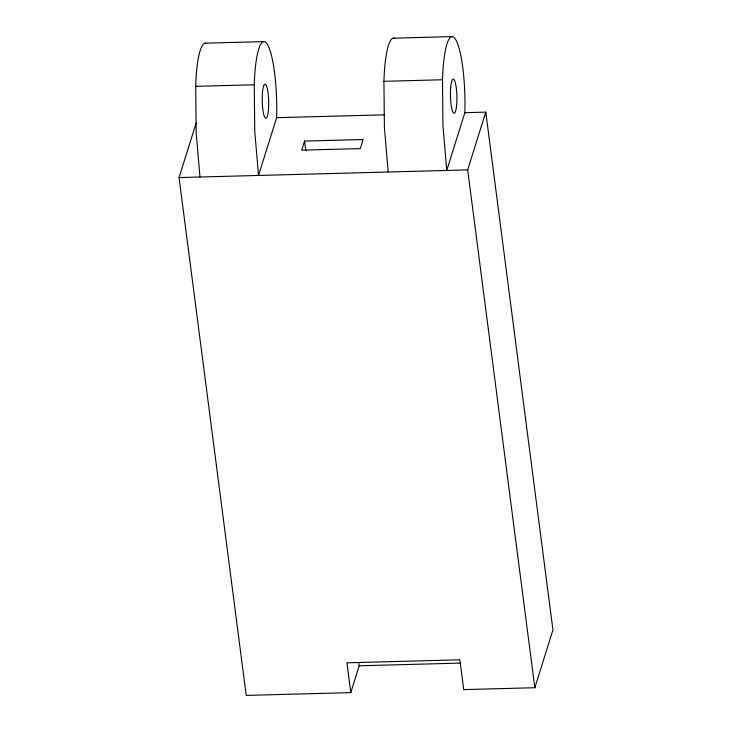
<?xml version="1.0" encoding="UTF-8"?>
<svg xmlns="http://www.w3.org/2000/svg" width="732" height="732" viewBox="0 0 732 732"><rect width="100%" height="100%" fill="white"/><g stroke="black" fill="none" stroke-linecap="round" stroke-linejoin="round"><path stroke-width="1.1" d="M206.644 43.563A59.64 11.19 88.5 0 0 195.709 86.339L196.176 132.702L199.973 177.016M254.269 84.775L254.736 131.138L258.533 175.46L276.641 117.687A59.64 11.19 88.5 0 0 267.07 43.929A59.64 11.19 88.5 0 0 254.269 84.775L195.709 86.339M394.676 38.439A59.64 11.19 88.5 0 0 383.934 81.325L384.401 127.688L388.198 172.002M442.494 79.761L442.961 126.124L446.758 170.446L464.866 112.673A59.64 11.19 88.5 0 0 455.295 38.915A59.64 11.19 88.5 0 0 442.494 79.761L383.934 81.325M358.781 662.597L359.202 665.791L350.793 692.618L246.227 695.4L179.056 177.574L196.139 123.077M304.558 141.084L301.712 150.161L360.272 148.605L363.118 139.528L304.558 141.084L305.802 150.664M350.793 692.618L346.931 662.808L459.861 659.807L463.731 689.608L534.836 687.714L467.675 169.888L485.774 112.115L464.866 112.673M534.836 687.714L552.944 629.941L485.774 112.115M205.271 43.179L263.923 41.614M393.496 38.165L452.147 36.6M276.641 117.687L384.693 114.814M179.056 177.574L467.675 169.888M359.202 665.791L460.73 663.091M450.683 87.739A17.037 3.193 88.5 0 0 454.124 113.25A17.037 3.193 88.5 0 0 456.228 87.666A17.037 3.193 88.5 0 0 450.683 87.739M262.459 92.754A17.037 3.193 88.5 0 0 265.899 118.264A17.037 3.193 88.5 0 0 268.003 92.68A17.037 3.193 88.5 0 0 262.459 92.754"/></g></svg>
